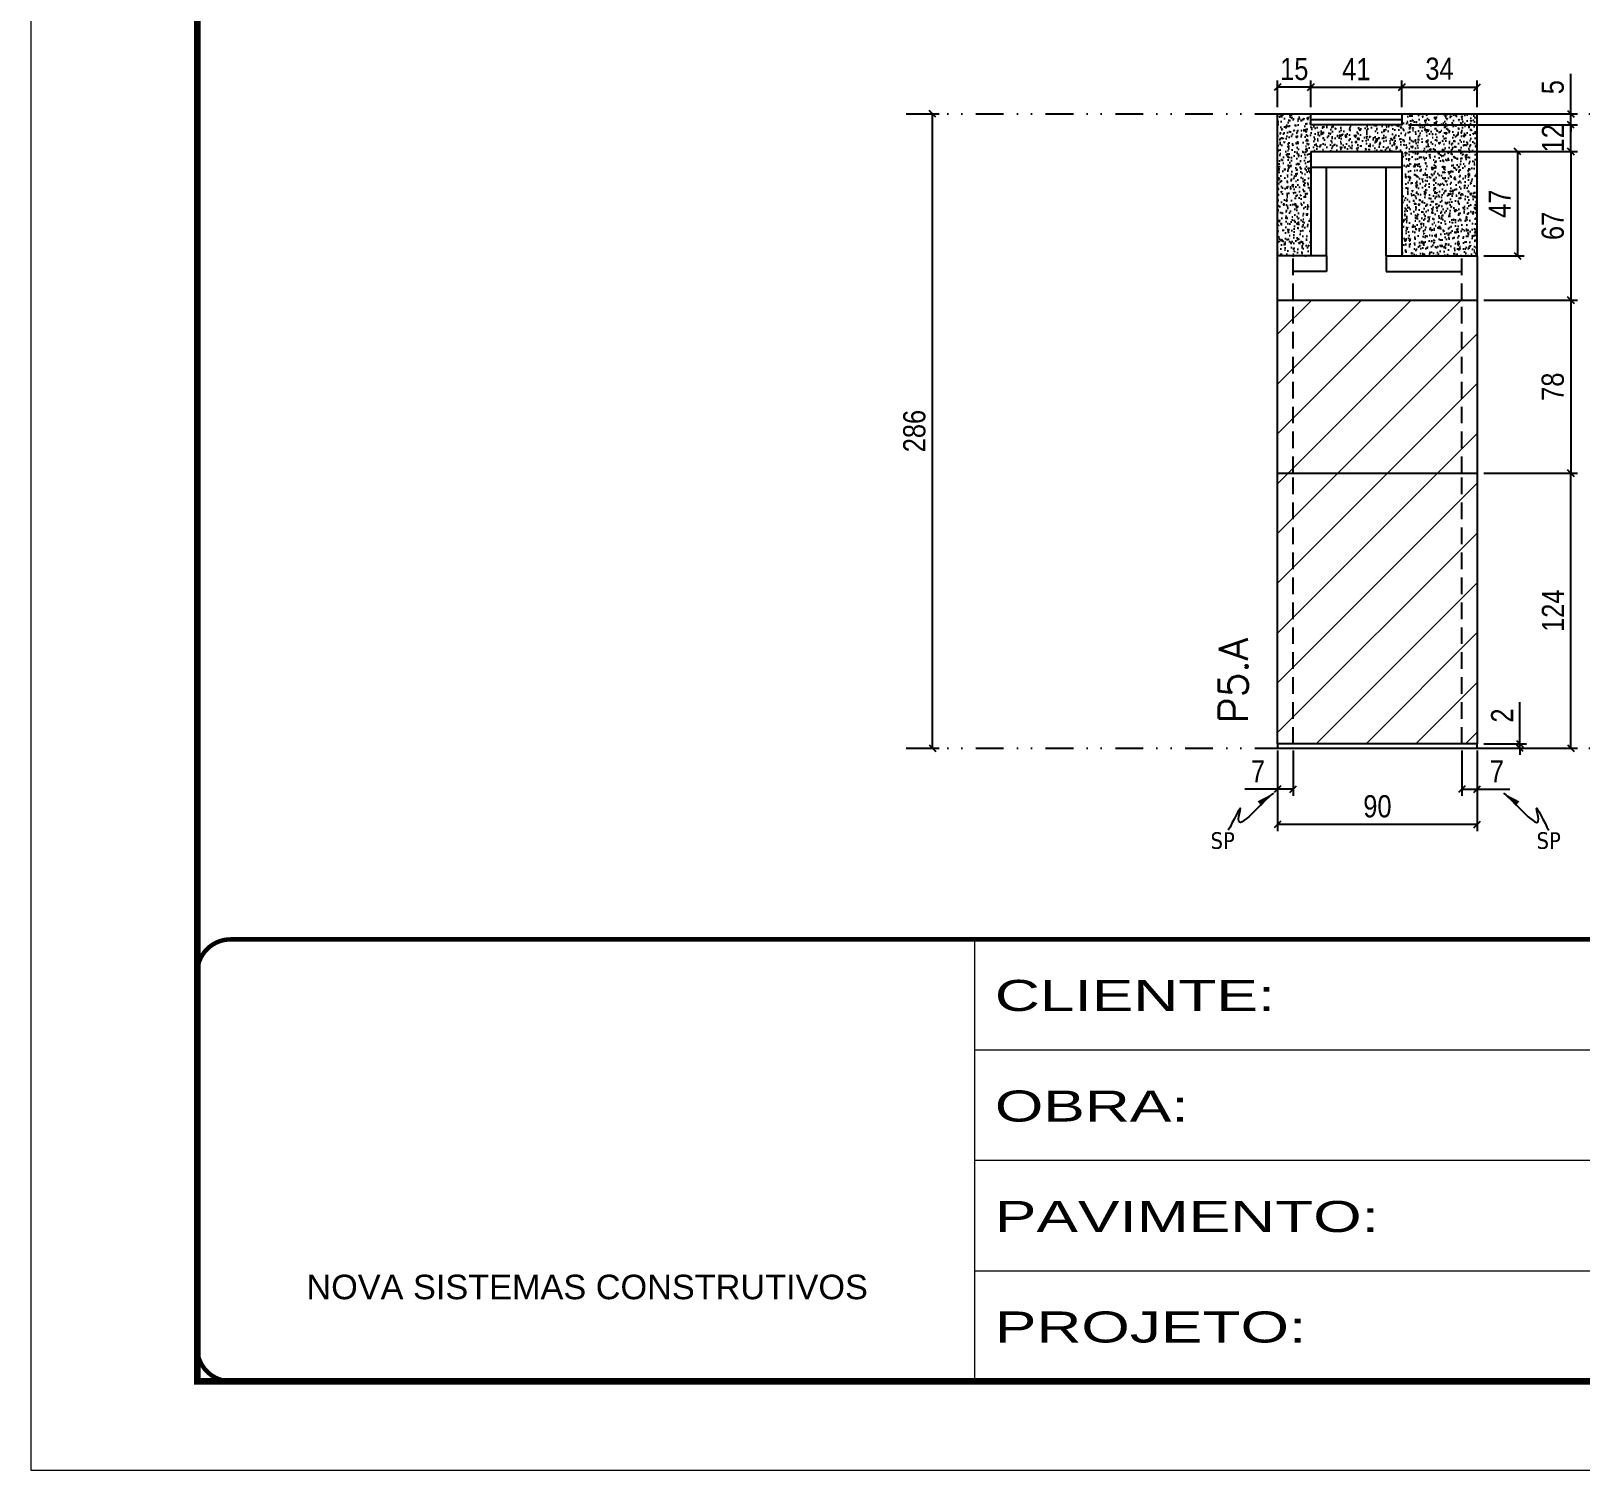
# Model space of a CAD drawing. Extents: x 808 to 7089, y -98 to 17032.
# Drawn here: x 2407 to 3105, y 13685 to 14334 of the extents above; entities that cross this region are included whole.
import ezdxf

# ---------------------------------------------------------------- set-up
doc = ezdxf.new("R2010")
doc.units = 0
for name, pattern in [('CONTINUO', [0]), ('DASHED', [0.75, 0.5, -0.25]), ('DIVIDE2', [0.625, 0.25, -0.125, 0, -0.125, 0, -0.125]), ('HIDDEN', [0.375, 0.25, -0.125])]:
    doc.linetypes.add(name, pattern=pattern)
for name, color, linetype in [('COTA', 241, 'Continuous'), ('Nível', 160, 'Continuous'), ('Painéis', 200, 'Continuous'), ('SARR_2.2x7', 40, 'Continuous'), ('SARR_EDITAR', 141, 'Continuous'), ('Sarrafo de Pressão', 42, 'HIDDEN'), ('texto', 7, 'Continuous')]:
    doc.layers.add(name, color=color, linetype=linetype)
for name, color, linetype, lineweight in [('Folhas', 255, 'Continuous', 9), ('REAPROVEITAMENTO', 251, 'Continuous', 9), ('SARRAFO DE PRESSAO', 251, 'DASHED', 9), ('Texto Seção', 7, 'Continuous', 15)]:
    doc.layers.add(name, color=color, linetype=linetype, lineweight=lineweight)
doc.styles.add('ARIAL', font='arial.ttf')
doc.styles.add('COTA TECNICA', font='techl___.ttf', dxfattribs={"height": 10})
doc.styles.add('COTA TECNICA-50', font='techl___.ttf', dxfattribs={"height": 10})
doc.styles.add('REGUA-120', font='ROMANS.shx', dxfattribs={"height": 15})
doc.styles.get("Standard").update_dxf_attribs({"font": 'arial.ttf'})
doc.styles.add('Tecnologia', font='')
doc.styles.get('Tecnologia').set_extended_font_data('Forgotten Futurist')
doc.dimstyles.new('COTA PAINEL-50', dxfattribs={"dimtxt": 10, "dimasz": 3, "dimexe": 3, "dimexo": 3, "dimgap": 3, "dimtad": 1, "dimdec": 1, "dimzin": 12, "dimdsep": 46, "dimtxsty": 'COTA TECNICA-50', "dimblk1": 'OBLIQUE', "dimblk2": 'OBLIQUE', "dimsah": 1, "dimcen": 0.9, "dimclrd": 4, "dimclre": 4, "dimclrt": 240, "dimadec": 1, "dimazin": 3, "dimtfac": 1, "dimtdec": 1, "dimtmove": 0, "dimatfit": 3, "dimfxl": 1, "dimtolj": 1, "dimtzin": 12, "dimarcsym": 0})
doc.dimstyles.new('PAINEL', dxfattribs={"dimtxt": 10, "dimasz": 3, "dimexe": 3, "dimexo": 3, "dimgap": 3, "dimtad": 1, "dimdec": 1, "dimzin": 12, "dimdsep": 46, "dimtxsty": 'COTA TECNICA', "dimblk1": 'OBLIQUE', "dimblk2": 'OBLIQUE', "dimsah": 1, "dimcen": 0.9, "dimclrd": 4, "dimclre": 4, "dimclrt": 240, "dimadec": 1, "dimazin": 3, "dimtfac": 1, "dimtdec": 1, "dimtmove": 0, "dimatfit": 3, "dimfxl": 1, "dimtolj": 1, "dimtzin": 12, "dimarcsym": 0})
doc.dimstyles.get("Standard").update_dxf_attribs({"dimtxt": 0.18, "dimasz": 0.18, "dimexe": 0.18, "dimexo": 0.0625, "dimgap": 0.09, "dimtad": 0, "dimtih": 1, "dimtoh": 1, "dimdec": 4, "dimzin": 0, "dimdsep": 46, "dimtxsty": 'Standard', "dimcen": 0.09, "dimadec": 0, "dimazin": 0, "dimtfac": 1, "dimtdec": 4, "dimtofl": 0, "dimtmove": 0, "dimatfit": 3, "dimfxl": 1, "dimtolj": 1, "dimtzin": 0, "dimarcsym": 0})

# ---------------------------------------------------------------- blocks, each defined once
blk = doc.blocks.new('9999999999')
at = {"color": 30, "linetype": 'CONTINUO'}
for p, q in [((98564.56, 34230.21), (98564.56, 34429.45)), ((98564.56, 34379.64), (99583.98, 34379.64)), ((98564.56, 34329.83), (99487.98, 34329.83)), ((98564.56, 34280.02), (99487.98, 34280.02))]:
    blk.add_line(p, q, dxfattribs=at)
at = {"color": 30, "linetype": 'CONTINUO', "const_width": 2}
blk.add_lwpolyline([(99583.98, 34230.21), (99583.98, 34414.45, 0.414214), (99568.98, 34429.45), (98228.98, 34429.45, 0.414214), (98213.98, 34414.45), (98213.98, 34245.21, 0.414214), (98228.98, 34230.21), (99583.98, 34230.21)], format="xyb", dxfattribs=at)
at = {"layer": 'Folhas'}
blk.add_lwpolyline([(98138.98, 34190.21), (99623.98, 34190.21), (99623.98, 35240.21), (98138.98, 35240.21)], close=True, dxfattribs=at)
at = {"layer": 'Folhas', "color": 30, "const_width": 3}
blk.add_lwpolyline([(98213.98, 34230.21), (99583.98, 34230.21), (99583.98, 35200.21), (98213.98, 35200.21)], close=True, dxfattribs=at)
at = {"color": 7, "linetype": 'Continuous', "ltscale": 5, "style": 'ARIAL'}
blk.add_text('NOVA SISTEMAS CONSTRUTIVOS', height=11.0592, dxfattribs=at).set_placement((98263.19, 34267.21))
at = {"layer": 'Folhas', "color": 7, "style": 'Tecnologia', "width": 1.5}
for s, p in [('CLIENTE:', (98573.65, 34397.17)), ('OBRA:', (98573.65, 34347.31)), ('PAVIMENTO:', (98573.65, 34297.5)), ('PROJETO:', (98573.65, 34247.69))]:
    blk.add_text(s, height=14, dxfattribs=at).set_placement(p)
blk = doc.blocks.new('_Oblique')
at = {"color": 0, "linetype": 'ByBlock', "lineweight": -2}
blk.add_line((-0.5, -0.5), (0.5, 0.5), dxfattribs=at)
blk = doc.blocks.new('*D2056')
at = {"layer": 'COTA', "color": 4, "lineweight": -2, "transparency": 16777216}
for p, q in [((2804.34, 14296.74), (2816.19, 14296.74)), ((2813.19, 14010.74), (2813.19, 14296.74)), ((2804.34, 14010.74), (2816.19, 14010.74))]:
    blk.add_line(p, q, dxfattribs=at)
at = {"layer": 'Defpoints', "color": 0, "transparency": 16777216}
for p in [(2801.34, 14296.74), (2813.19, 14296.74), (2801.34, 14010.74)]:
    blk.add_point(p, dxfattribs=at)
at = {"layer": 'COTA', "color": 4, "lineweight": -2, "transparency": 16777216, "xscale": 3, "yscale": 3, "zscale": 3}
for p, rotation in [((2813.19, 14296.74), 90), ((2813.19, 14010.74), 270)]:
    blk.add_blockref('_Oblique', p, dxfattribs=dict(at, rotation=rotation))
at = {"layer": 'COTA', "color": 240, "transparency": 16777216, "insert": (2805.06, 14153.74), "char_height": 10, "attachment_point": 5, "rotation": 90, "style": 'COTA TECNICA-50'}
blk.add_mtext('\\A1;286', dxfattribs=at)
blk = doc.blocks.new('*D1515')
at = {"layer": 'COTA', "color": 4, "lineweight": -2, "transparency": 16777216}
for p, q in [((2968.85, 14009.74), (2968.85, 13973.38)), ((3058.85, 14009.74), (3058.85, 13973.38)), ((3058.85, 13976.38), (2968.85, 13976.38))]:
    blk.add_line(p, q, dxfattribs=at)
at = {"layer": 'Defpoints', "color": 0, "transparency": 16777216}
for p in [(2968.85, 14012.74), (3058.85, 14012.74), (2968.85, 13976.38)]:
    blk.add_point(p, dxfattribs=at)
at = {"layer": 'COTA', "color": 4, "lineweight": -2, "transparency": 16777216, "xscale": 3, "yscale": 3, "zscale": 3, "rotation": 180}
blk.add_blockref('_Oblique', (2968.85, 13976.38), dxfattribs=at)
at = {"layer": 'COTA', "color": 4, "lineweight": -2, "transparency": 16777216, "xscale": 3, "yscale": 3, "zscale": 3}
blk.add_blockref('_Oblique', (3058.85, 13976.38), dxfattribs=at)
at = {"layer": 'COTA', "color": 240, "transparency": 16777216, "insert": (3013.85, 13984.51), "char_height": 10, "attachment_point": 5, "style": 'COTA TECNICA'}
blk.add_mtext('\\A1;90', dxfattribs=at)
blk = doc.blocks.new('*D1516')
at = {"layer": 'COTA', "color": 4, "lineweight": -2, "transparency": 16777216}
for p, q in [((3051.85, 14009.74), (3051.85, 13989.23)), ((3058.85, 14007.74), (3058.85, 13989.23)), ((3051.85, 13992.23), (3058.85, 13992.23)), ((3058.85, 13992.23), (3073.58, 13992.23))]:
    blk.add_line(p, q, dxfattribs=at)
at = {"layer": 'Defpoints', "color": 0, "transparency": 16777216}
for p in [(3051.85, 14012.74), (3058.85, 14010.74), (3058.85, 13992.23)]:
    blk.add_point(p, dxfattribs=at)
at = {"layer": 'COTA', "color": 4, "lineweight": -2, "transparency": 16777216, "xscale": 3, "yscale": 3, "zscale": 3, "rotation": 180}
blk.add_blockref('_Oblique', (3051.85, 13992.23), dxfattribs=at)
at = {"layer": 'COTA', "color": 4, "lineweight": -2, "transparency": 16777216, "xscale": 3, "yscale": 3, "zscale": 3}
blk.add_blockref('_Oblique', (3058.85, 13992.23), dxfattribs=at)
at = {"layer": 'COTA', "color": 240, "transparency": 16777216, "insert": (3067.71, 14000.3), "char_height": 10, "attachment_point": 5, "style": 'COTA TECNICA-50'}
blk.add_mtext('\\A1;7', dxfattribs=at)
blk = doc.blocks.new('*D1517')
at = {"layer": 'COTA', "color": 4, "lineweight": -2, "transparency": 16777216}
for p, q in [((2968.85, 14007.74), (2968.85, 13989.23)), ((2975.85, 14009.74), (2975.85, 13989.23)), ((2968.85, 13992.23), (2954.11, 13992.23)), ((2975.85, 13992.23), (2968.85, 13992.23))]:
    blk.add_line(p, q, dxfattribs=at)
at = {"layer": 'Defpoints', "color": 0, "transparency": 16777216}
for p in [(2968.85, 14010.74), (2975.85, 14012.74), (2968.85, 13992.23)]:
    blk.add_point(p, dxfattribs=at)
at = {"layer": 'COTA', "color": 4, "lineweight": -2, "transparency": 16777216, "xscale": 3, "yscale": 3, "zscale": 3, "rotation": 180}
blk.add_blockref('_Oblique', (2968.85, 13992.23), dxfattribs=at)
at = {"layer": 'COTA', "color": 4, "lineweight": -2, "transparency": 16777216, "xscale": 3, "yscale": 3, "zscale": 3}
blk.add_blockref('_Oblique', (2975.85, 13992.23), dxfattribs=at)
at = {"layer": 'COTA', "color": 240, "transparency": 16777216, "insert": (2959.98, 14000.3), "char_height": 10, "attachment_point": 5, "style": 'COTA TECNICA-50'}
blk.add_mtext('\\A1;7', dxfattribs=at)
blk = doc.blocks.new('*D1518')
at = {"layer": 'COTA', "color": 4, "linetype": 'ByBlock', "lineweight": -2, "transparency": 16777216}
for p, q in [((3061.85, 14134.74), (3104.08, 14134.74)), ((3101.08, 14010.74), (3101.08, 14134.74)), ((3061.85, 14010.74), (3104.08, 14010.74))]:
    blk.add_line(p, q, dxfattribs=at)
at = {"layer": 'Defpoints', "color": 0, "linetype": 'ByBlock', "transparency": 16777216}
for p in [(3058.85, 14134.74), (3101.08, 14134.74), (3058.85, 14010.74)]:
    blk.add_point(p, dxfattribs=at)
at = {"layer": 'COTA', "color": 4, "linetype": 'ByBlock', "lineweight": -2, "transparency": 16777216, "xscale": 3, "yscale": 3, "zscale": 3}
for p, rotation in [((3101.08, 14134.74), 90), ((3101.08, 14010.74), 270)]:
    blk.add_blockref('_Oblique', p, dxfattribs=dict(at, rotation=rotation))
at = {"layer": 'COTA', "color": 240, "linetype": 'ByBlock', "transparency": 16777216, "insert": (3093, 14072.74), "char_height": 10, "attachment_point": 5, "rotation": 90, "style": 'COTA TECNICA'}
blk.add_mtext('\\A1;124', dxfattribs=at)
blk = doc.blocks.new('*D1519')
at = {"layer": 'COTA', "color": 4, "lineweight": -2, "transparency": 16777216}
for p, q in [((3078.1, 14012.74), (3078.1, 14031.54)), ((3061.85, 14012.74), (3081.1, 14012.74)), ((3061.85, 14010.74), (3081.1, 14010.74)), ((3078.1, 14010.74), (3078.1, 14012.74)), ((3078.1, 14010.74), (3078.1, 14007.74))]:
    blk.add_line(p, q, dxfattribs=at)
at = {"layer": 'Defpoints', "color": 0, "transparency": 16777216}
for p in [(3058.85, 14012.74), (3058.85, 14010.74), (3078.1, 14010.74)]:
    blk.add_point(p, dxfattribs=at)
at = {"layer": 'COTA', "color": 4, "lineweight": -2, "transparency": 16777216, "xscale": 3, "yscale": 3, "zscale": 3}
for p, rotation in [((3078.1, 14012.74), 270), ((3078.1, 14010.74), 90)]:
    blk.add_blockref('_Oblique', p, dxfattribs=dict(at, rotation=rotation))
at = {"layer": 'COTA', "color": 240, "transparency": 16777216, "insert": (3070.1, 14025.49), "char_height": 10, "attachment_point": 5, "rotation": 90, "style": 'COTA TECNICA-50'}
blk.add_mtext('\\A1;2', dxfattribs=at)
blk = doc.blocks.new('*D1520')
at = {"layer": 'COTA', "color": 4, "linetype": 'ByBlock', "lineweight": -2, "transparency": 16777216}
for p, q in [((3061.85, 14134.74), (3104.08, 14134.74)), ((3101.08, 14010.74), (3101.08, 14134.74)), ((3061.85, 14010.74), (3104.08, 14010.74))]:
    blk.add_line(p, q, dxfattribs=at)
at = {"layer": 'Defpoints', "color": 0, "linetype": 'ByBlock', "transparency": 16777216}
for p in [(3058.85, 14134.74), (3101.08, 14134.74), (3058.85, 14010.74)]:
    blk.add_point(p, dxfattribs=at)
at = {"layer": 'COTA', "color": 4, "linetype": 'ByBlock', "lineweight": -2, "transparency": 16777216, "xscale": 3, "yscale": 3, "zscale": 3}
for p, rotation in [((3101.08, 14134.74), 90), ((3101.08, 14010.74), 270)]:
    blk.add_blockref('_Oblique', p, dxfattribs=dict(at, rotation=rotation))
at = {"layer": 'COTA', "color": 240, "linetype": 'ByBlock', "transparency": 16777216, "insert": (3093, 14072.74), "char_height": 10, "attachment_point": 5, "rotation": 90, "style": 'COTA TECNICA'}
blk.add_mtext('\\A1;124', dxfattribs=at)
blk = doc.blocks.new('*D1521')
at = {"layer": 'COTA', "color": 4, "lineweight": -2, "transparency": 16777216}
for p, q in [((3024.85, 14299.74), (3024.85, 14311.83)), ((3024.85, 14308.83), (3058.85, 14308.83)), ((3058.85, 14299.74), (3058.85, 14311.83))]:
    blk.add_line(p, q, dxfattribs=at)
at = {"layer": 'Defpoints', "color": 0, "transparency": 16777216}
for p in [(3058.85, 14308.83), (3024.85, 14296.74), (3058.85, 14296.74)]:
    blk.add_point(p, dxfattribs=at)
at = {"layer": 'COTA', "color": 4, "lineweight": -2, "transparency": 16777216, "xscale": 3, "yscale": 3, "zscale": 3, "rotation": 180}
blk.add_blockref('_Oblique', (3024.85, 14308.83), dxfattribs=at)
at = {"layer": 'COTA', "color": 4, "lineweight": -2, "transparency": 16777216, "xscale": 3, "yscale": 3, "zscale": 3}
blk.add_blockref('_Oblique', (3058.85, 14308.83), dxfattribs=at)
at = {"layer": 'COTA', "color": 240, "transparency": 16777216, "insert": (3041.85, 14317.05), "char_height": 10, "attachment_point": 5, "style": 'COTA TECNICA-50'}
blk.add_mtext('\\A1;34', dxfattribs=at)
blk = doc.blocks.new('*D1527')
at = {"layer": 'COTA', "color": 4, "lineweight": -2, "transparency": 16777216}
for p, q in [((3027.85, 14279.74), (3104.08, 14279.74)), ((3101.08, 14279.74), (3101.08, 14212.74)), ((3061.85, 14212.74), (3104.08, 14212.74))]:
    blk.add_line(p, q, dxfattribs=at)
at = {"layer": 'Defpoints', "color": 0, "transparency": 16777216}
for p in [(3024.85, 14279.74), (3058.85, 14212.74), (3101.08, 14212.74)]:
    blk.add_point(p, dxfattribs=at)
at = {"layer": 'COTA', "color": 4, "lineweight": -2, "transparency": 16777216, "xscale": 3, "yscale": 3, "zscale": 3}
for p, rotation in [((3101.08, 14279.74), 90), ((3101.08, 14212.74), 270)]:
    blk.add_blockref('_Oblique', p, dxfattribs=dict(at, rotation=rotation))
at = {"layer": 'COTA', "color": 240, "transparency": 16777216, "insert": (3092.97, 14246.24), "char_height": 10, "attachment_point": 5, "rotation": 90, "style": 'COTA TECNICA'}
blk.add_mtext('\\A1;67', dxfattribs=at)
blk = doc.blocks.new('*D2059')
at = {"layer": 'COTA', "color": 4, "lineweight": -2, "transparency": 16777216}
for p, q in [((3061.85, 14212.74), (3104.08, 14212.74)), ((3101.08, 14212.74), (3101.08, 14134.74)), ((3061.85, 14134.74), (3104.08, 14134.74))]:
    blk.add_line(p, q, dxfattribs=at)
at = {"layer": 'Defpoints', "color": 0, "transparency": 16777216}
for p in [(3058.85, 14212.74), (3058.85, 14134.74), (3101.08, 14134.74)]:
    blk.add_point(p, dxfattribs=at)
at = {"layer": 'COTA', "color": 4, "lineweight": -2, "transparency": 16777216, "xscale": 3, "yscale": 3, "zscale": 3}
for p, rotation in [((3101.08, 14212.74), 90), ((3101.08, 14134.74), 270)]:
    blk.add_blockref('_Oblique', p, dxfattribs=dict(at, rotation=rotation))
at = {"layer": 'COTA', "color": 240, "transparency": 16777216, "insert": (3092.98, 14173.74), "char_height": 10, "attachment_point": 5, "rotation": 90, "style": 'COTA TECNICA'}
blk.add_mtext('\\A1;78', dxfattribs=at)
blk = doc.blocks.new('*D2060')
at = {"layer": 'COTA', "color": 4, "lineweight": -2, "transparency": 16777216}
for p, q in [((3027.85, 14279.74), (3080.03, 14279.74)), ((3077.03, 14279.74), (3077.03, 14232.74)), ((3061.85, 14232.74), (3080.03, 14232.74))]:
    blk.add_line(p, q, dxfattribs=at)
at = {"layer": 'Defpoints', "color": 0, "transparency": 16777216}
for p in [(3024.85, 14279.74), (3058.85, 14232.74), (3077.03, 14232.74)]:
    blk.add_point(p, dxfattribs=at)
at = {"layer": 'COTA', "color": 4, "lineweight": -2, "transparency": 16777216, "xscale": 3, "yscale": 3, "zscale": 3}
for p, rotation in [((3077.03, 14279.74), 90), ((3077.03, 14232.74), 270)]:
    blk.add_blockref('_Oblique', p, dxfattribs=dict(at, rotation=rotation))
at = {"layer": 'COTA', "color": 240, "transparency": 16777216, "insert": (3068.95, 14256.24), "char_height": 10, "attachment_point": 5, "rotation": 90, "style": 'COTA TECNICA'}
blk.add_mtext('\\A1;47', dxfattribs=at)
blk = doc.blocks.new('*D1440')
at = {"layer": 'COTA', "color": 4, "lineweight": -2, "transparency": 16777216}
for p, q in [((2968.85, 14299.74), (2968.85, 14311.83)), ((2983.85, 14308.83), (2968.85, 14308.83)), ((2983.85, 14299.74), (2983.85, 14311.83))]:
    blk.add_line(p, q, dxfattribs=at)
at = {"layer": 'Defpoints', "color": 0, "transparency": 16777216}
for p in [(2968.85, 14308.83), (2968.85, 14296.74), (2983.85, 14296.74)]:
    blk.add_point(p, dxfattribs=at)
at = {"layer": 'COTA', "color": 4, "lineweight": -2, "transparency": 16777216, "xscale": 3, "yscale": 3, "zscale": 3, "rotation": 180}
blk.add_blockref('_Oblique', (2968.85, 14308.83), dxfattribs=at)
at = {"layer": 'COTA', "color": 4, "lineweight": -2, "transparency": 16777216, "xscale": 3, "yscale": 3, "zscale": 3}
blk.add_blockref('_Oblique', (2983.85, 14308.83), dxfattribs=at)
at = {"layer": 'COTA', "color": 240, "transparency": 16777216, "insert": (2976.35, 14316.94), "char_height": 10, "attachment_point": 5, "style": 'COTA TECNICA'}
blk.add_mtext('\\A1;15', dxfattribs=at)
blk = doc.blocks.new('*D2035')
at = {"layer": 'COTA', "color": 4, "lineweight": -2, "transparency": 16777216}
for p, q in [((3027.85, 14291.74), (3104.08, 14291.74)), ((3101.08, 14279.74), (3101.08, 14291.74)), ((3027.85, 14279.74), (3104.08, 14279.74))]:
    blk.add_line(p, q, dxfattribs=at)
at = {"layer": 'Defpoints', "color": 0, "transparency": 16777216}
for p in [(3024.85, 14291.74), (3101.08, 14291.74), (3024.85, 14279.74)]:
    blk.add_point(p, dxfattribs=at)
at = {"layer": 'COTA', "color": 4, "lineweight": -2, "transparency": 16777216, "xscale": 3, "yscale": 3, "zscale": 3}
for p, rotation in [((3101.08, 14291.74), 90), ((3101.08, 14279.74), 270)]:
    blk.add_blockref('_Oblique', p, dxfattribs=dict(at, rotation=rotation))
at = {"layer": 'COTA', "color": 240, "transparency": 16777216, "insert": (3093.02, 14285.74), "char_height": 10, "attachment_point": 5, "rotation": 90, "style": 'COTA TECNICA'}
blk.add_mtext('\\A1;12', dxfattribs=at)
blk = doc.blocks.new('*D2036')
at = {"layer": 'COTA', "color": 4, "lineweight": -2, "transparency": 16777216}
for p, q in [((3101.08, 14296.74), (3101.08, 14314.84)), ((3027.85, 14296.74), (3104.08, 14296.74)), ((3101.08, 14291.74), (3101.08, 14296.74)), ((3027.85, 14291.74), (3104.08, 14291.74)), ((3101.08, 14291.74), (3101.08, 14288.74))]:
    blk.add_line(p, q, dxfattribs=at)
at = {"layer": 'Defpoints', "color": 0, "transparency": 16777216}
for p in [(3024.85, 14296.74), (3101.08, 14296.74), (3024.85, 14291.74)]:
    blk.add_point(p, dxfattribs=at)
at = {"layer": 'COTA', "color": 4, "lineweight": -2, "transparency": 16777216, "xscale": 3, "yscale": 3, "zscale": 3}
for p, rotation in [((3101.08, 14296.74), 270), ((3101.08, 14291.74), 90)]:
    blk.add_blockref('_Oblique', p, dxfattribs=dict(at, rotation=rotation))
at = {"layer": 'COTA', "color": 240, "transparency": 16777216, "insert": (3092.97, 14308.79), "char_height": 10, "attachment_point": 5, "rotation": 90, "style": 'COTA TECNICA'}
blk.add_mtext('\\A1;5', dxfattribs=at)
blk = doc.blocks.new('*D2037')
at = {"layer": 'COTA', "color": 4, "lineweight": -2, "transparency": 16777216}
for p, q in [((2983.85, 14299.74), (2983.85, 14311.83)), ((2983.85, 14308.83), (3024.85, 14308.83)), ((3024.85, 14299.74), (3024.85, 14311.83))]:
    blk.add_line(p, q, dxfattribs=at)
at = {"layer": 'Defpoints', "color": 0, "transparency": 16777216}
for p in [(3024.85, 14308.83), (2983.85, 14296.74), (3024.85, 14296.74)]:
    blk.add_point(p, dxfattribs=at)
at = {"layer": 'COTA', "color": 4, "lineweight": -2, "transparency": 16777216, "xscale": 3, "yscale": 3, "zscale": 3, "rotation": 180}
blk.add_blockref('_Oblique', (2983.85, 14308.83), dxfattribs=at)
at = {"layer": 'COTA', "color": 4, "lineweight": -2, "transparency": 16777216, "xscale": 3, "yscale": 3, "zscale": 3}
blk.add_blockref('_Oblique', (3024.85, 14308.83), dxfattribs=at)
at = {"layer": 'COTA', "color": 240, "transparency": 16777216, "insert": (3004.35, 14316.91), "char_height": 10, "attachment_point": 5, "style": 'COTA TECNICA'}
blk.add_mtext('\\A1;41', dxfattribs=at)

msp = doc.modelspace()

# ---------------------------------------------------------------- hatches: boundary and pattern name
at = {"layer": 'COTA', "linetype": 'ByBlock'}
h = msp.add_hatch(dxfattribs=at)
h.set_pattern_fill('AR-CONC', color=256, scale=0.03)
h.set_pattern_definition([(50, (-5478.2415, 10184.7484), (5.46554, -0.4781726), [0.5715, -6.2865]), (355, (-5478.2415, 10184.7484), (-1.0573026, 5.7317054), [0.4572, -5.0292175]), (100.451445, (-5477.786, 10184.7086), (4.4082374, 5.2535326), [0.4857003, -5.3427073]), (46.1842, (-5478.2415, 10186.2724), (8.132371, -1.26127), [0.85725, -9.42975]), (96.63556, (-5477.564, 10186.167), (7.122124, 7.422784), [0.728551, -8.014068]), (351.18415, (-5478.2415, 10186.272), (7.122124, 7.422784), [0.685799, -7.543792]), (21, (-5477.4795, 10185.8914), (4.5484317, -3.067956), [0.5715, -6.2865]), (326, (-5477.4795, 10185.8914), (1.854061, 5.525639), [0.4572, -5.0292]), (71.451445, (-5477.1005, 10185.636), (6.4024926, 2.457683), [0.4857003, -5.342698]), (37.5, (-5478.2415, 10184.7484), (0.0926581, 2.53665117), [0, -4.96824, 0, -5.1054, 0, -5.04825]), (7.5, (-5478.2415, 10184.7484), (2.0045899, 3.00541724), [0, -2.91084, 0, -4.85394, 0, -1.92405]), (327.5, (-5479.9408, 10184.7484), (4.06771786, -0.1718623), [0, -1.905, 0, -5.9436, 0, -7.8867]), (317.5, (-5480.7028, 10184.7484), (4.4438754, 0.7627947), [0, -2.4765, 0, -3.94716, 0, -5.6007])])
h.paths.add_polyline_path([(2983.85, 14291.74), (2983.85, 14296.74), (2968.85, 14296.74), (2968.85, 14232.74), (2983.85, 14232.74), (2983.85, 14279.74), (3024.85, 14279.74), (3024.85, 14232.74), (3058.85, 14232.74), (3058.85, 14296.74), (3024.85, 14296.74), (3024.85, 14291.74)])
at = {"layer": 'REAPROVEITAMENTO', "linetype": 'ByBlock'}
h = msp.add_hatch(dxfattribs=at)
h.set_pattern_fill('ANSI31', color=256, scale=5, style=2)
h.set_pattern_definition([(45, (-617.329, 5088.338), (-11.22532, 11.22532), [])])
h.paths.add_polyline_path([(3058.85, 14212.74), (2968.85, 14212.74), (2968.85, 14012.74), (3058.85, 14012.74)])

# ---------------------------------------------------------------- linework, layer by layer
at = {"layer": 'COTA', "linetype": 'ByBlock'}
for p, q in [((2968.85, 14296.74), (2968.85, 14296.74)), ((2968.85, 14232.74), (2968.85, 14296.74)), ((2968.85, 14296.74), (2983.85, 14296.74)), ((3024.85, 14296.74), (3058.85, 14296.74)), ((3058.85, 14232.74), (3058.85, 14296.74)), ((2968.85, 14232.74), (2968.85, 14232.74))]:
    msp.add_line(p, q, dxfattribs=at)
at = {"layer": 'Nível', "color": 4, "linetype": 'DIVIDE2', "ltscale": 50}
for p, q in [((2801.34, 14296.74), (3851.67, 14296.74)), ((2801.34, 14010.74), (3851.67, 14010.74))]:
    msp.add_line(p, q, dxfattribs=at)
at = {"layer": 'Painéis'}
for p, q in [((2983.85, 14279.74), (3024.85, 14279.74)), ((2983.85, 14279.74), (2983.85, 14232.74)), ((3024.85, 14279.74), (3024.85, 14232.74)), ((2968.85, 14134.74), (2968.85, 14232.74)), ((2983.85, 14232.74), (2968.85, 14232.74)), ((3024.85, 14232.74), (3058.85, 14232.74)), ((3058.85, 14232.74), (3058.85, 14134.74)), ((2968.85, 14212.74), (3058.85, 14212.74))]:
    msp.add_line(p, q, dxfattribs=at)
for points in [[(2983.85, 14296.74), (3024.85, 14296.74), (3024.85, 14291.74), (2983.85, 14291.74)], [(2968.85, 14134.74), (3058.85, 14134.74), (3058.85, 14012.74), (2968.85, 14012.74)], [(2968.85, 14010.74), (3058.85, 14010.74), (3058.85, 14012.74), (2968.85, 14012.74)]]:
    msp.add_lwpolyline(points, close=True, dxfattribs=at)
at = {"layer": 'SARR_2.2x7'}
for p, q in [((2983.85, 14272.74), (3024.85, 14272.74)), ((2990.85, 14232.74), (2990.85, 14272.74)), ((3017.85, 14232.74), (3017.85, 14272.74)), ((2990.85, 14232.74), (2983.85, 14232.74)), ((2990.85, 14232.74), (2990.85, 14225.74)), ((3017.85, 14232.74), (3024.85, 14232.74)), ((3017.85, 14232.74), (3017.85, 14225.74)), ((2990.85, 14225.74), (2975.85, 14225.74)), ((3017.85, 14225.74), (3051.85, 14225.74))]:
    msp.add_line(p, q, dxfattribs=at)
at = {"layer": 'SARR_EDITAR', "linetype": 'Continuous'}
msp.add_line((2983.85, 14294.24), (3024.85, 14294.24), dxfattribs=at)
at = {"layer": 'Sarrafo de Pressão', "ltscale": 30}
for p, q in [((2975.85, 14212.74), (2975.85, 14232.74)), ((3051.85, 14212.74), (3051.85, 14232.74)), ((2975.85, 14134.74), (2975.85, 14212.74)), ((3051.85, 14134.74), (3051.85, 14212.74)), ((2975.85, 14012.74), (2975.85, 14134.74)), ((3051.85, 14012.74), (3051.85, 14134.74))]:
    msp.add_line(p, q, dxfattribs=at)

# ---------------------------------------------------------------- block references
at = {"layer": 'SARRAFO DE PRESSAO', "color": 6, "linetype": 'ByBlock'}
msp.add_blockref('9999999999', (-95732.31, -20504.88), dxfattribs=at)

# ---------------------------------------------------------------- texts
at = {"layer": 'texto', "color": 0, "char_height": 7.5, "attachment_point": 5}
for insert in [(2944.07, 13969.06), (3091.09, 13969.06)]:
    msp.add_mtext('{\\fTahoma|b0|i0|c0|p34;\\C4;SP}', dxfattribs=dict(at, insert=insert))
at = {"layer": 'Texto Seção', "insert": (2955.38, 14021.99), "char_height": 13, "width": 285.3299, "attachment_point": 7, "rotation": 90, "style": 'REGUA-120'}
msp.add_mtext('P5.A', dxfattribs=at)

# ---------------------------------------------------------------- dimensions: what is measured, and where the dimension line sits
at = {"layer": 'COTA'}
dim = msp.add_linear_dim(base=(2968.85, 14308.83), p1=(2983.85, 14296.74), p2=(2968.85, 14296.74), dimstyle='PAINEL', dxfattribs=at)
dim.commit()
dim.dimension.update_dxf_attribs({"geometry": '*D1440', "text_midpoint": (2976.35, 14308.83), "dimtype": 160})
for base, p1, p2, dimstyle, picture, middle in [((3024.85, 14308.83), (2983.85, 14296.74), (3024.85, 14296.74), 'PAINEL', '*D2037', (3004.35, 14316.91)), ((3058.85, 14308.83), (3024.85, 14296.74), (3058.85, 14296.74), 'COTA PAINEL-50', '*D1521', (3041.85, 14317.05)), ((3058.85, 13992.23), (3051.85, 14012.74), (3058.85, 14010.74), 'COTA PAINEL-50', '*D1516', (3067.71, 14000.3))]:
    dim = msp.add_linear_dim(base=base, p1=p1, p2=p2, dimstyle=dimstyle, dxfattribs=at)
    dim.commit()
    dim.dimension.update_dxf_attribs({"geometry": picture, "text_midpoint": middle})
for base, p1, p2, angle, dimstyle, picture, middle in [((3101.08, 14296.74), (3024.85, 14291.74), (3024.85, 14296.74), 90, 'PAINEL', '*D2036', (3092.97, 14308.79)), ((2813.19, 14296.74), (2801.34, 14010.74), (2801.34, 14296.74), 90, 'COTA PAINEL-50', '*D2056', (2805.06, 14153.74)), ((3101.08, 14212.74), (3024.85, 14279.74), (3058.85, 14212.74), 90, 'PAINEL', '*D1527', (3092.97, 14246.24)), ((3077.03, 14232.74), (3024.85, 14279.74), (3058.85, 14232.74), 90, 'PAINEL', '*D2060', (3068.95, 14256.24)), ((3101.08, 14134.74), (3058.85, 14212.74), (3058.85, 14134.74), 90, 'PAINEL', '*D2059', (3092.98, 14173.74)), ((2968.85, 13992.23), (2975.85, 14012.74), (2968.85, 14010.74), 180, 'COTA PAINEL-50', '*D1517', (2959.98, 14000.3))]:
    dim = msp.add_linear_dim(base=base, p1=p1, p2=p2, angle=angle, dimstyle=dimstyle, dxfattribs=at)
    dim.commit()
    dim.dimension.update_dxf_attribs({"geometry": picture, "text_midpoint": middle})
for base, p1, p2, dimstyle, picture, middle in [((3101.08, 14291.74), (3024.85, 14279.74), (3024.85, 14291.74), 'PAINEL', '*D2035', (3101.08, 14285.74)), ((3078.1, 14010.74), (3058.85, 14012.74), (3058.85, 14010.74), 'COTA PAINEL-50', '*D1519', (3078.1, 14025.49))]:
    dim = msp.add_linear_dim(base=base, p1=p1, p2=p2, angle=90, dimstyle=dimstyle, dxfattribs=at)
    dim.commit()
    dim.dimension.update_dxf_attribs({"geometry": picture, "text_midpoint": middle, "dimtype": 160})
at = {"layer": 'COTA', "linetype": 'ByBlock'}
for picture in ['*D1518', '*D1520']:
    dim = msp.add_aligned_dim(p1=(3058.85, 14010.74), p2=(3058.85, 14134.74), distance=-42.23, dimstyle='PAINEL', dxfattribs=at)
    dim.commit()
    dim.dimension.update_dxf_attribs({"geometry": picture, "text_midpoint": (3093, 14072.74)})
at = {"layer": 'COTA'}
dim = msp.add_linear_dim(base=(2968.85, 13976.38), p1=(3058.85, 14012.74), p2=(2968.85, 14012.74), angle=180, dimstyle='PAINEL', override={"dimarcsym": 2}, dxfattribs=at)
dim.commit()
dim.dimension.update_dxf_attribs({"geometry": '*D1515', "text_midpoint": (3013.85, 13984.51)})

# ---------------------------------------------------------------- leaders
at = {"layer": 'COTA', "path_type": 1}
for points in [[(2967.02, 13990.56), (2951.23, 13978.72), (2952.16, 13983.53), (2946.6, 13973.75)], [(3070.67, 13990.56), (3086.46, 13978.72), (3085.54, 13983.53), (3091.09, 13973.75)]]:
    msp.add_leader(points, dimstyle='Standard', override={"dimasz": 8}, dxfattribs=at)

doc.saveas('drawing.dxf')
